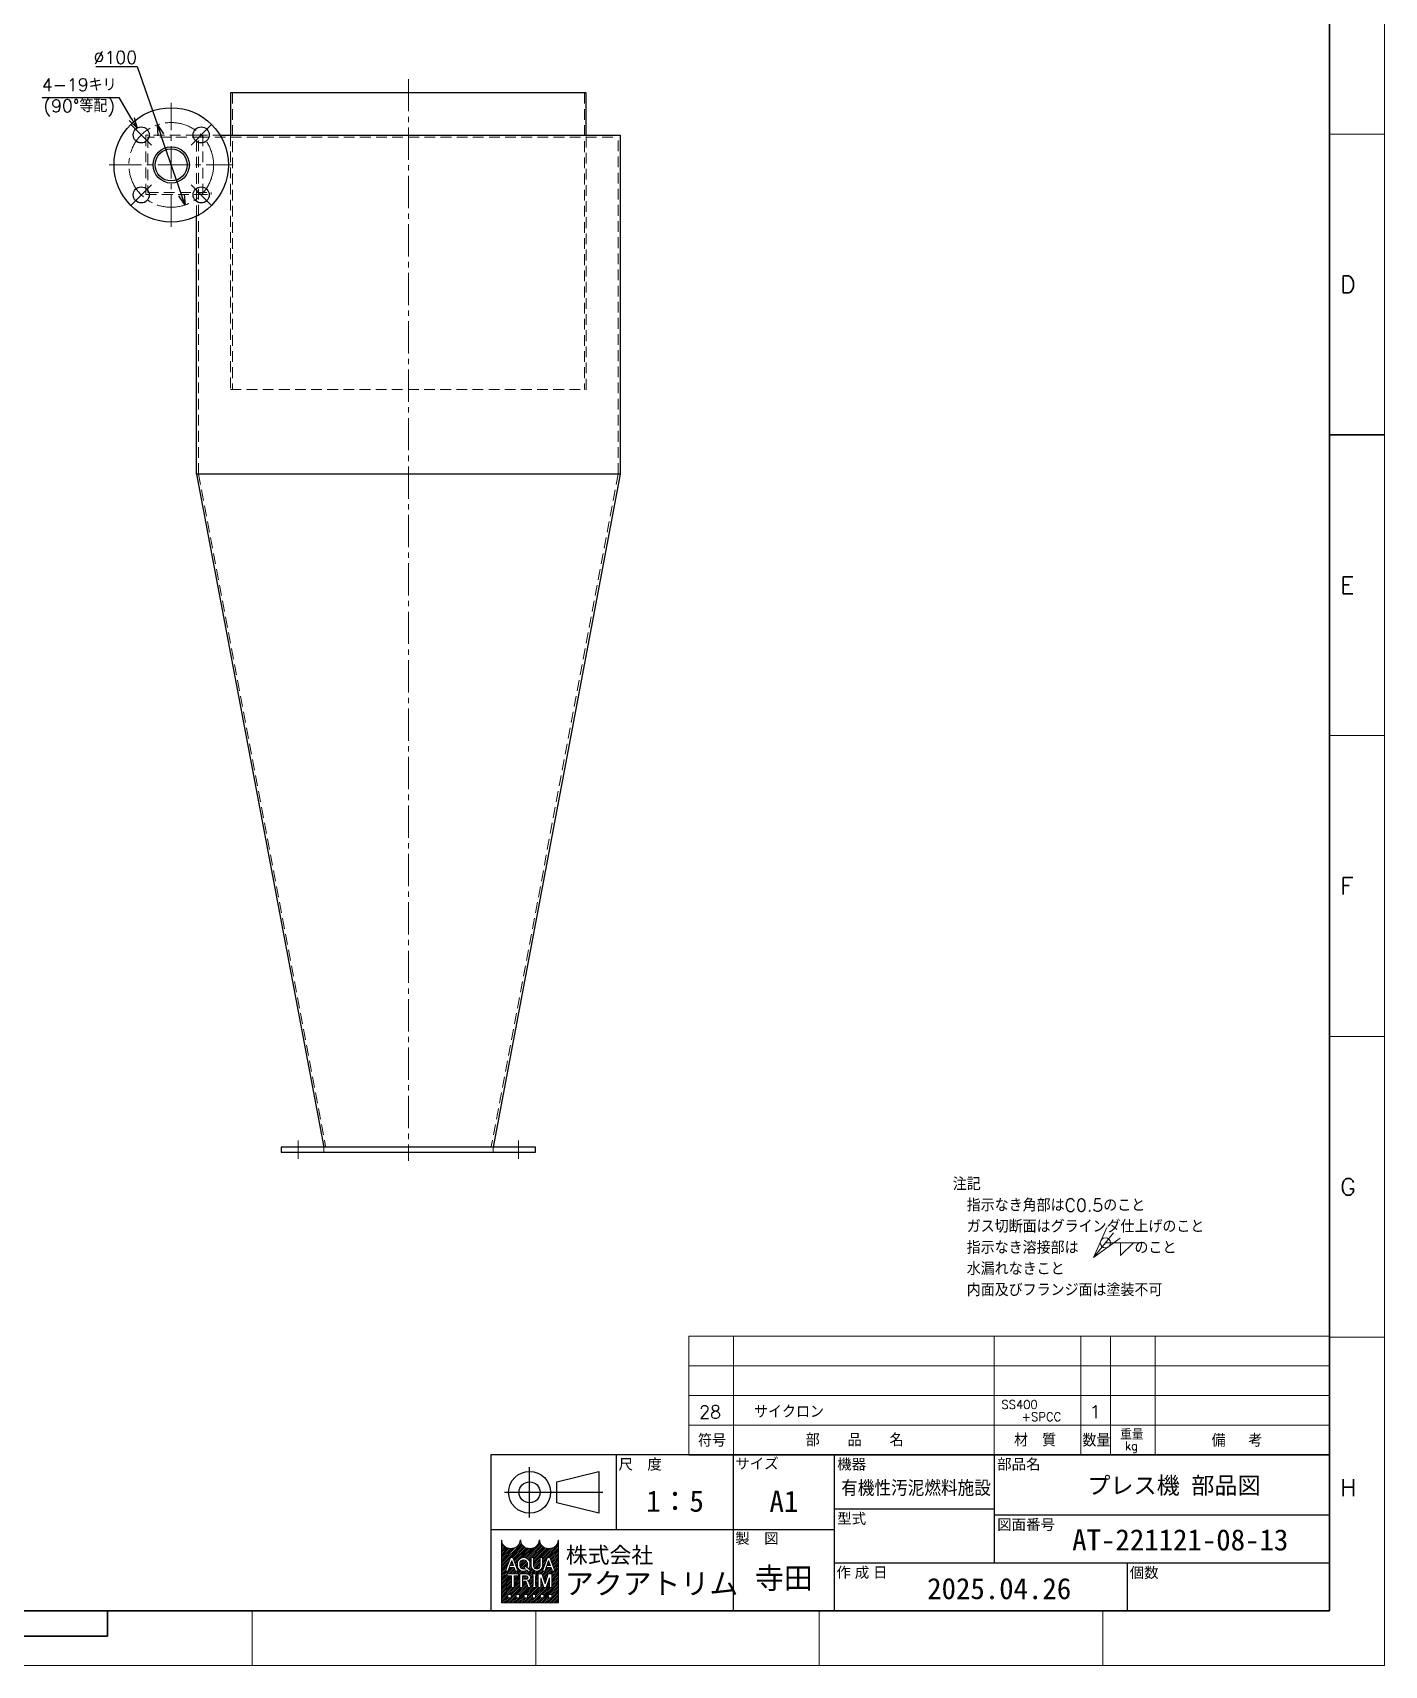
# Model space of a CAD drawing. Header units: millimetres. Extents: x 0 to 4141, y -24 to 2915.
# Drawn here: x 2545 to 4141, y 0 to 1927 of the extents above; entities that cross this region are included whole.
import ezdxf
from ezdxf.enums import TextEntityAlignment as Align

# ---------------------------------------------------------------- set-up
doc = ezdxf.new("R2010")
doc.units = ezdxf.units.MM
doc.header["$LTSCALE"] = 2
doc.header["$PDMODE"] = 99
doc.header["$PDSIZE"] = 1
doc.linetypes.add('CENTER2', pattern=[28.575, 19.05, -3.175, 3.175, -3.175])
doc.linetypes.add('HIDDEN', pattern=[9.525, 6.35, -3.175])
for name, color, linetype, lineweight in [('04_HIDDEN', 2, 'HIDDEN', 13), ('05_CENTER', 4, 'CENTER2', 13), ('07_TEXT', 3, 'Continuous', 13), ('08_DIM', 3, 'Continuous', 13), ('90_FRAME', 5, 'Continuous', 35)]:
    doc.layers.add(name, color=color, linetype=linetype, lineweight=lineweight)
doc.layers.add('91_BLANK', color=5, linetype='Continuous', lineweight=0, plot=False)
doc.styles.add('KSS_TXT', font='txt.shx', dxfattribs={"bigfont": 'extfont2.shx'})
doc.styles.add('MS_G', font='MS Gothic.ttf')
doc.styles.get("Standard").update_dxf_attribs({"font": 'txt.shx', "bigfont": 'extfont2.shx'})
doc.styles.add('表題用', font='MS PGothic.ttf')
doc.dimstyles.new('KSS_DIM', dxfattribs={"dimscale": 5, "dimtxt": 3, "dimasz": 2.5, "dimexe": 1.25, "dimexo": 0.625, "dimtad": 1, "dimdsep": 46, "dimtxsty": 'KSS_TXT', "dimblk": 'OPEN30', "dimcen": 0, "dimazin": 2, "dimtfac": 0.75, "dimtmove": 0, "dimatfit": 3, "dimldrblk": 'OPEN30', "dimfxl": 1.25, "dimtolj": 1, "dimarcsym": 0})
doc.dimstyles.new('KSS_DIM$3', dxfattribs={"dimscale": 5, "dimtxt": 3, "dimasz": 2.5, "dimexe": 1.25, "dimexo": 0.625, "dimtad": 1, "dimtih": 1, "dimtoh": 1, "dimdsep": 46, "dimtxsty": 'KSS_TXT', "dimblk": 'OPEN30', "dimcen": 0, "dimazin": 2, "dimtfac": 0.75, "dimtofl": 0, "dimtmove": 0, "dimatfit": 3, "dimldrblk": 'OPEN30', "dimfxl": 1.25, "dimtolj": 1, "dimarcsym": 0})

# ---------------------------------------------------------------- blocks, each defined once
blk = doc.blocks.new('Weld-line')
blk.add_line((0, 0), (1, 0))
blk = doc.blocks.new('Weld10-s5')
blk.add_circle((0, 0), 2)
blk = doc.blocks.new('Weld10-a1')
for p, q in [((5, 0), (0, 5)), ((0, 5), (0, 0)), ((0, 0), (5, 0))]:
    blk.add_line(p, q)
at = {"width": 0.9}
blk.add_attdef('S', text='', height=2.8, dxfattribs=at).set_placement((-2, 1), align=Align.RIGHT)
blk.add_attdef('L', (8, 1), '', height=2.8, dxfattribs=at)
blk = doc.blocks.new('_Open30')
at = {"color": 0, "linetype": 'ByBlock', "lineweight": -2}
for p, q in [((-1, 0.268), (0, 0)), ((0, 0), (-1, -0.268)), ((0, 0), (-1, 0))]:
    blk.add_line(p, q, dxfattribs=at)
blk = doc.blocks.new('A$C7D866B54_1')
at = {"color": 0}
for centre, radius in [((0, 0), 67.5), ((-35.4, 35.4), 9.5), ((35.4, 35.4), 9.5), ((0, 0), 21.4), ((0, 0), 18.9), ((-35.4, -35.4), 9.5), ((35.4, -35.4), 9.5)]:
    blk.add_circle(centre, radius, dxfattribs=at)
at = {"layer": '05_CENTER'}
for p, q in [((0, -73.1), (0, 73.1)), ((-23.4, 23.4), (-47.3, 47.3)), ((23.4, 23.4), (47.3, 47.3)), ((-73.1, 0), (73.1, 0)), ((-23.4, -23.4), (-47.3, -47.3)), ((23.4, -23.4), (47.3, -47.3))]:
    blk.add_line(p, q, dxfattribs=at)
blk.add_circle((0, 0), 50, dxfattribs=at)
blk = doc.blocks.new('*D181')
at = {"layer": '08_DIM', "color": 0, "lineweight": -2, "transparency": 16777216}
for p, q in [((2556.6, 1850.4), (2647, 1850.4)), ((2647, 1850.4), (2662.2, 1824.9))]:
    blk.add_line(p, q, dxfattribs=at)
at = {"layer": 'Defpoints', "color": 0, "transparency": 16777216}
for p in [(2668.7, 1814.2), (2678.4, 1797.9)]:
    blk.add_point(p, dxfattribs=at)
at = {"layer": '08_DIM', "color": 0, "lineweight": -2, "transparency": 16777216, "xscale": 12.5, "yscale": 12.5, "zscale": 12.5, "rotation": 300.9292616553787}
blk.add_blockref('_Open30', (2668.7, 1814.2), dxfattribs=at)
at = {"layer": '08_DIM', "color": 0, "transparency": 16777216, "insert": (2600.3, 1850.4), "char_height": 15, "attachment_point": 5, "style": 'KSS_TXT'}
blk.add_mtext('\\A1;4-19キリ\\P(90°等配)', dxfattribs=at)
blk = doc.blocks.new('*D182')
at = {"layer": '08_DIM', "color": 0, "lineweight": -2, "transparency": 16777216}
for p, q in [((2620.1, 1887), (2668.9, 1887)), ((2668.9, 1887), (2692.6, 1818)), ((2725.2, 1723.4), (2696.7, 1806.2))]:
    blk.add_line(p, q, dxfattribs=at)
at = {"layer": 'Defpoints', "color": 0, "transparency": 16777216}
for p in [(2692.6, 1818), (2725.2, 1723.4)]:
    blk.add_point(p, dxfattribs=at)
at = {"layer": '08_DIM', "color": 0, "lineweight": -2, "transparency": 16777216, "xscale": 12.5, "yscale": 12.5, "zscale": 12.5}
for p, rotation in [((2692.6, 1818), 108.9992792114228), ((2725.2, 1723.4), 288.9992792114228)]:
    blk.add_blockref('_Open30', p, dxfattribs=dict(at, rotation=rotation))
at = {"layer": '08_DIM', "color": 0, "transparency": 16777216, "insert": (2642.9, 1897.6), "char_height": 15, "attachment_point": 5, "style": 'KSS_TXT'}
blk.add_mtext('\\A1;%%C100', dxfattribs=at)
blk = doc.blocks.new('Jis_w20130906110600')
blk.add_blockref('Weld10-s5', (0, 0))
at = {"xscale": -1, "rotation": 180}
blk.add_blockref('Weld10-a1', (6, 0), dxfattribs=at)
at = {"layer": '08_DIM', "xscale": 14, "yscale": 14, "zscale": 14}
blk.add_blockref('Weld-line', (0, 0), dxfattribs=at)
at = {"style": 'KSS_TXT', "flags": 1}
blk.add_attdef('JISINFO', (0, 0), '', height=3, dxfattribs=at)
at = {"layer": '08_DIM'}
blk.add_leader([(-4.63, -5.77), (0, 0)], dimstyle='KSS_DIM', dxfattribs=at)

msp = doc.modelspace()

# ---------------------------------------------------------------- hatches: boundary and pattern name
at = {"layer": '90_FRAME', "lineweight": 5}
h = msp.add_hatch(dxfattribs=at)
h.set_pattern_fill('_USER', color=4, scale=1.5, angle=45, pattern_type=0)
h.set_pattern_definition([(45, (3e-06, 5e-07), (-1.0606602, 1.0606602), [])])
edge = h.paths.add_edge_path()
edge.add_arc((3165.98, 147.555), 0.32, 90, 180)
edge.add_ellipse((3154.773, 147.555), major_axis=(-10.887, 0), ratio=0.88235294, start_angle=360, end_angle=540, ccw=False)
edge.add_arc((3143.566, 147.555), 0.32, 3.187318, 180)
edge.add_ellipse((3132.359, 147.555), major_axis=(-10.887, 0), ratio=0.88235294, start_angle=360, end_angle=540, ccw=False)
edge.add_arc((3121.152, 147.555), 0.32, 3.187318, 180)
edge.add_ellipse((3109.945, 147.555), major_axis=(-10.887, 0), ratio=0.88235294, start_angle=360, end_angle=540, ccw=False)
edge.add_arc((3098.738, 147.555), 0.32, 3.187318, 90)
edge.add_line((3098.738, 147.876), (3098.738, 73.91))
edge.add_line((3098.738, 73.91), (3165.98, 73.91))
edge.add_line((3165.98, 73.91), (3165.98, 147.876))
h.paths.add_polyline_path([(3109.581, 127.122), (3112.236, 127.122), (3118.273, 111.189), (3118.273, 111.112), (3115.399, 111.112), (3113.896, 115.333), (3107.985, 115.333), (3108.852, 117.767), (3113.029, 117.767), (3110.909, 123.723), (3106.418, 111.112), (3103.544, 111.112), (3103.544, 111.189)], flags=16)
edge = h.paths.add_edge_path(flags=16)
edge.add_ellipse((3124.955, 120.078), major_axis=(-7.365, 0), ratio=0.95652174, start_angle=180, end_angle=360, ccw=False)
edge.add_line((3132.319, 120.078), (3132.319, 118.157))
edge.add_ellipse((3124.955, 118.157), major_axis=(-7.365, 0), ratio=0.95652174, start_angle=142.105255, end_angle=180, ccw=False)
edge.add_line((3130.766, 113.83), (3128.703, 115.53))
edge.add_ellipse((3124.955, 118.345), major_axis=(4.696, 0), ratio=0.99503582, start_angle=-37.042763, end_angle=0)
edge.add_line((3129.651, 118.345), (3129.651, 119.889))
edge.add_ellipse((3124.955, 119.889), major_axis=(4.696, 0), ratio=0.99471826, start_angle=360, end_angle=540)
edge.add_line((3120.259, 119.889), (3120.259, 118.345))
edge.add_ellipse((3124.955, 118.345), major_axis=(4.696, 0), ratio=0.99503582, start_angle=-180, end_angle=-65.757949)
edge.add_line((3126.883, 114.084), (3125.575, 115.357))
edge.add_line((3125.575, 115.357), (3126.994, 116.863))
edge.add_line((3126.994, 116.863), (3132.924, 111.976))
edge.add_line((3132.924, 111.976), (3131.071, 110.008))
edge.add_line((3131.071, 110.008), (3128.845, 112.175))
edge.add_ellipse((3124.955, 118.157), major_axis=(-7.365, 0), ratio=0.95652174, start_angle=0, end_angle=121.883625, ccw=False)
edge.add_line((3117.59, 118.157), (3117.59, 120.078))
h.paths.add_polyline_path([(3118.749, 107.91), (3118.749, 105.669), (3113.946, 105.669, 0.41421356), (3113.626, 105.349), (3113.626, 91.9), (3110.744, 91.9), (3110.744, 105.349, 0.41421356), (3110.424, 105.669), (3105.621, 105.669), (3105.621, 107.91)], flags=16)
edge = h.paths.add_edge_path(flags=16)
edge.add_line((3120.574, 107.91), (3127.939, 107.91))
edge.add_ellipse((3127.939, 103.699), major_axis=(-5.169, 0), ratio=0.8148203, start_angle=111.386975, end_angle=270, ccw=False)
edge.add_arc((3128.732, 97.991), 2.094, 22.272952, 58.553113, ccw=False)
edge.add_line((3130.669, 98.785), (3133.428, 92.028))
edge.add_line((3133.428, 92.028), (3133.428, 91.9))
edge.add_line((3133.428, 91.9), (3130.322, 91.9))
edge.add_line((3130.322, 91.9), (3127.885, 98.685))
edge.add_arc((3126.696, 98.206), 1.281, 21.928298, 90)
edge.add_line((3126.696, 99.487), (3123.552, 99.487))
edge.add_line((3123.552, 99.487), (3123.552, 101.729))
edge.add_line((3123.552, 101.729), (3128.323, 101.729))
edge.add_arc((3128.254, 103.699), 1.971, 271.997057, 448.002943)
edge.add_line((3128.323, 105.669), (3123.456, 105.669))
edge.add_line((3123.456, 105.669), (3123.456, 91.9))
edge.add_line((3123.456, 91.9), (3120.574, 91.9))
edge.add_line((3120.574, 91.9), (3120.574, 107.91))
h.paths.add_polyline_path([(3133.8, 127.122), (3136.681, 127.122), (3136.681, 118.157, 0.17503056), (3137.953, 114.487, 0.25714961), (3143.095, 114.487, 0.17503056), (3144.366, 118.157), (3144.366, 127.122), (3147.248, 127.122), (3147.248, 117.577, -0.37939124), (3141.004, 111.112), (3140.043, 111.112, -0.37939124), (3133.8, 117.577)], flags=16)
h.paths.add_polyline_path([(3135.856, 107.91), (3139.378, 107.91), (3139.378, 105.669, 0.41421356), (3139.058, 105.349), (3139.058, 94.462, 0.41421356), (3139.378, 94.142), (3139.378, 91.9), (3135.856, 91.9), (3135.856, 94.142, 0.41421356), (3136.176, 94.462), (3136.176, 105.349, 0.41421356), (3135.856, 105.669)], flags=16)
h.paths.add_polyline_path([(3142.263, 107.91), (3146.445, 107.91), (3150.268, 96.282), (3154.091, 107.91), (3158.276, 107.91), (3158.276, 91.9), (3155.394, 91.9), (3155.394, 103.107), (3151.709, 91.9), (3148.827, 91.9), (3145.142, 103.107), (3145.145, 91.9), (3142.263, 91.9)], flags=16)
h.paths.add_polyline_path([(3153.123, 127.122), (3155.778, 127.122), (3161.815, 111.189), (3161.815, 111.112), (3158.941, 111.112), (3157.438, 115.333), (3151.527, 115.333), (3152.393, 117.767), (3156.571, 117.767), (3154.45, 123.723), (3149.96, 111.112), (3147.086, 111.112), (3147.086, 111.189)], flags=16)
h.paths.add_polyline_path([(3106.423, 83.516), (3110.265, 83.516), (3110.265, 79.673), (3106.423, 79.673)], flags=16)
h.paths.add_polyline_path([(3116.029, 83.516), (3119.871, 83.516), (3119.871, 79.673), (3116.029, 79.673)], flags=16)
h.paths.add_polyline_path([(3125.635, 83.516), (3129.477, 83.516), (3129.477, 79.673), (3125.635, 79.673)], flags=16)
h.paths.add_polyline_path([(3135.241, 83.516), (3139.083, 83.516), (3139.083, 79.673), (3135.241, 79.673)], flags=16)
h.paths.add_polyline_path([(3144.847, 83.516), (3148.689, 83.516), (3148.689, 79.673), (3144.847, 79.673)], flags=16)
h.paths.add_polyline_path([(3154.453, 83.516), (3158.295, 83.516), (3158.295, 79.673), (3154.453, 79.673)], flags=16)

# ---------------------------------------------------------------- linework, layer by layer
at = {"color": 0}
for p, q in [((3198.904, 1855.714), (2778.904, 1855.714)), ((2778.904, 1855.714), (2778.904, 1805.714)), ((3198.904, 1805.714), (3198.904, 1855.714)), ((2766.621, 1805.714), (3238.904, 1805.714)), ((3238.904, 1805.714), (3238.904, 1405.714)), ((2738.904, 1405.714), (2738.904, 1710.247)), ((3238.904, 1405.714), (2738.904, 1405.714)), ((2738.904, 1405.714), (2888.904, 611.714)), ((3238.904, 1405.714), (3088.904, 611.714))]:
    msp.add_line(p, q, dxfattribs=at)
msp.add_lwpolyline([(2838.904, 605.714), (3138.904, 605.714), (3138.904, 611.714), (2838.904, 611.714)], close=True, dxfattribs=at)
at = {"layer": '04_HIDDEN'}
for p, q in [((2781.204, 1855.714), (2781.204, 1505.714)), ((3196.604, 1855.714), (3196.604, 1505.714)), ((2738.904, 1805.714), (2678.904, 1805.714)), ((2678.904, 1805.714), (2678.904, 1735.714)), ((2681.204, 1803.414), (2681.204, 1738.014)), ((2746.211, 1803.414), (2681.204, 1803.414)), ((2738.904, 1805.714), (2766.621, 1805.714)), ((2738.904, 1710.247), (2738.904, 1805.714)), ((2741.204, 1803.414), (3236.604, 1803.414)), ((2741.204, 1405.93), (2741.204, 1803.414)), ((2746.211, 1735.714), (2746.211, 1805.714)), ((2778.904, 1805.714), (2778.904, 1505.714)), ((3198.904, 1505.714), (3198.904, 1805.714)), ((3236.604, 1405.93), (3236.604, 1803.414)), ((2678.904, 1735.714), (2738.904, 1735.714)), ((2681.204, 1738.014), (2756.211, 1738.014)), ((2738.904, 1735.714), (2756.211, 1735.714)), ((2756.211, 1735.714), (2756.211, 1738.014)), ((2778.904, 1505.714), (3198.904, 1505.714)), ((2741.204, 1405.93), (2891.164, 612.141)), ((3236.604, 1405.93), (3086.644, 612.141)), ((2888.904, 611.714), (2891.164, 612.141)), ((2888.904, 605.714), (2888.904, 611.714)), ((3088.904, 611.714), (3086.644, 612.141)), ((3088.904, 605.714), (3088.904, 611.714))]:
    msp.add_line(p, q, dxfattribs=at)
at = {"layer": '05_CENTER'}
for p, q in [((2988.904, 1872.099), (2988.904, 595.32)), ((2858.904, 597.935), (2858.904, 619.281)), ((3118.904, 597.935), (3118.904, 619.281))]:
    msp.add_line(p, q, dxfattribs=at)
at = {"layer": '90_FRAME', "color": 4, "lineweight": 13}
for p, q in [((4141.004, 1807.141), (4076.195, 1807.141)), ((4141.004, 1097.169), (4076.195, 1097.169)), ((4141.004, 742.182), (4076.195, 742.182)), ((3320.087, 388.377), (4076.195, 388.377)), ((3320.088, 388.377), (3320.088, 248.377)), ((3372.588, 388.377), (3372.588, 248.377)), ((3680.54, 388.377), (3680.54, 248.377)), ((3782.76, 388.377), (3782.76, 248.377)), ((3817.76, 388.377), (3817.76, 248.377)), ((3870.26, 388.377), (3870.26, 248.377)), ((4141.004, 387.196), (4076.195, 387.196)), ((3320.087, 353.377), (4076.195, 353.377)), ((3320.087, 318.377), (4076.195, 318.377)), ((3320.087, 283.377), (4076.195, 283.377)), ((2804.546, 0), (2804.546, 64.52)), ((3139.213, 0), (3139.213, 64.52)), ((3473.88, 0), (3473.88, 64.52)), ((3808.547, 0), (3808.547, 64.52))]:
    msp.add_line(p, q, dxfattribs=at)
at = {"layer": '90_FRAME'}
for p, q in [((4141.004, 1452.155), (4076.195, 1452.155)), ((2633.748, 34.608), (2633.748, 64.52)), ((1636.676, 34.608), (2633.748, 34.608))]:
    msp.add_line(p, q, dxfattribs=at)
at = {"layer": '90_FRAME', "color": 0, "lineweight": 25}
for p, q in [((3131.982, 174.481), (3131.982, 233.881)), ((3234.695, 159.984), (3234.695, 248.377)), ((3372.588, 64.52), (3372.588, 248.377)), ((3491.73, 64.52), (3491.73, 248.377)), ((3680.54, 248.377), (3680.54, 121.091)), ((3102.282, 204.181), (3218.607, 204.181)), ((3491.73, 184.734), (3680.54, 184.734)), ((3680.54, 177.663), (4076.195, 177.663)), ((3491.73, 159.984), (3086.195, 159.984)), ((3491.73, 121.091), (4076.195, 121.091)), ((3837.409, 121.091), (3837.409, 64.52))]:
    msp.add_line(p, q, dxfattribs=at)
at = {"layer": '90_FRAME', "color": 7, "lineweight": 25}
msp.add_line((3320.088, 248.377), (4076.195, 248.377), dxfattribs=at)
at = {"layer": '90_FRAME', "color": 4, "lineweight": 5}
for p, q in [((3098.738, 73.91), (3098.738, 147.876)), ((3165.98, 147.876), (3165.98, 73.91)), ((3103.544, 111.189), (3109.581, 127.122)), ((3106.418, 111.112), (3110.909, 123.723)), ((3107.985, 115.333), (3108.852, 117.767)), ((3108.852, 117.767), (3113.029, 117.767)), ((3109.581, 127.122), (3112.236, 127.122)), ((3113.029, 117.767), (3110.909, 123.723)), ((3118.273, 111.189), (3112.236, 127.122)), ((3117.59, 120.078), (3117.59, 118.157)), ((3120.259, 119.889), (3120.259, 118.352)), ((3125.575, 115.357), (3126.994, 116.863)), ((3126.994, 116.863), (3132.924, 111.976)), ((3129.651, 119.889), (3129.651, 118.352)), ((3132.319, 120.078), (3132.319, 118.157)), ((3133.8, 117.577), (3133.8, 127.122)), ((3136.681, 127.122), (3133.8, 127.122)), ((3136.681, 118.157), (3136.681, 127.122)), ((3144.366, 118.157), (3144.366, 127.122)), ((3144.366, 127.122), (3147.248, 127.122)), ((3147.086, 111.189), (3153.123, 127.122)), ((3147.248, 117.577), (3147.248, 127.122)), ((3149.96, 111.112), (3154.45, 123.723)), ((3151.527, 115.333), (3152.393, 117.767)), ((3152.393, 117.767), (3156.571, 117.767)), ((3153.123, 127.122), (3155.778, 127.122)), ((3156.571, 117.767), (3154.45, 123.723)), ((3161.815, 111.189), (3155.778, 127.122)), ((3103.544, 111.112), (3103.544, 111.189)), ((3103.544, 111.189), (3103.544, 111.189)), ((3103.544, 111.112), (3103.544, 111.189)), ((3103.544, 111.112), (3106.418, 111.112)), ((3105.621, 107.91), (3118.749, 107.91)), ((3105.621, 107.91), (3105.621, 105.669)), ((3105.621, 105.669), (3110.424, 105.669)), ((3107.985, 115.333), (3113.896, 115.333)), ((3110.744, 91.9), (3110.744, 105.349)), ((3113.626, 91.9), (3113.626, 105.349)), ((3115.399, 111.112), (3113.896, 115.333)), ((3113.946, 105.669), (3118.749, 105.669)), ((3118.273, 111.112), (3115.399, 111.112)), ((3118.273, 111.112), (3118.273, 111.189)), ((3118.749, 107.91), (3118.749, 105.669)), ((3120.574, 107.91), (3120.574, 91.9)), ((3120.574, 107.91), (3127.939, 107.91)), ((3123.456, 91.9), (3123.456, 105.669)), ((3123.456, 105.669), (3128.323, 105.669)), ((3123.552, 99.487), (3123.552, 101.729)), ((3123.552, 101.729), (3128.323, 101.729)), ((3123.552, 99.487), (3126.696, 99.487)), ((3125.575, 115.357), (3126.883, 114.084)), ((3127.885, 98.685), (3130.322, 91.9)), ((3128.703, 115.53), (3130.766, 113.83)), ((3128.845, 112.175), (3131.071, 110.008)), ((3130.669, 98.785), (3133.428, 92.028)), ((3131.071, 110.008), (3132.924, 111.976)), ((3135.856, 107.91), (3139.378, 107.91)), ((3135.856, 107.91), (3135.856, 105.669)), ((3136.176, 94.462), (3136.176, 105.349)), ((3139.058, 94.462), (3139.058, 105.349)), ((3139.378, 107.91), (3139.378, 105.669)), ((3141.004, 111.112), (3140.043, 111.112)), ((3142.263, 107.91), (3142.263, 91.9)), ((3142.263, 107.91), (3146.445, 107.91)), ((3145.145, 91.9), (3145.142, 103.107)), ((3148.827, 91.9), (3145.142, 103.107)), ((3150.268, 96.282), (3146.445, 107.91)), ((3147.086, 111.112), (3147.086, 111.189)), ((3147.086, 111.189), (3147.086, 111.189)), ((3147.086, 111.112), (3147.086, 111.189)), ((3147.086, 111.112), (3149.96, 111.112)), ((3150.268, 96.282), (3154.091, 107.91)), ((3151.527, 115.333), (3157.438, 115.333)), ((3151.709, 91.9), (3155.394, 103.107)), ((3158.276, 107.91), (3154.091, 107.91)), ((3155.394, 103.107), (3155.394, 91.9)), ((3158.941, 111.112), (3157.438, 115.333)), ((3158.276, 91.9), (3158.276, 107.91)), ((3161.815, 111.112), (3158.941, 111.112)), ((3161.815, 111.112), (3161.815, 111.189)), ((3106.423, 83.516), (3110.265, 83.516)), ((3106.423, 83.516), (3106.423, 79.673)), ((3110.265, 79.673), (3106.423, 79.673)), ((3110.265, 83.516), (3110.265, 79.673)), ((3110.744, 91.9), (3113.626, 91.9)), ((3116.029, 83.516), (3119.871, 83.516)), ((3116.029, 83.516), (3116.029, 79.673)), ((3119.871, 79.673), (3116.029, 79.673)), ((3119.871, 83.516), (3119.871, 79.673)), ((3120.574, 91.9), (3123.456, 91.9)), ((3125.635, 83.516), (3129.477, 83.516)), ((3125.635, 83.516), (3125.635, 79.673)), ((3129.477, 79.673), (3125.635, 79.673)), ((3129.477, 83.516), (3129.477, 79.673)), ((3130.322, 91.9), (3133.428, 91.9)), ((3133.428, 92.028), (3133.428, 91.9)), ((3135.241, 83.516), (3139.083, 83.516)), ((3135.241, 83.516), (3135.241, 79.673)), ((3139.083, 79.673), (3135.241, 79.673)), ((3135.856, 91.9), (3135.856, 94.142)), ((3135.856, 91.9), (3139.378, 91.9)), ((3139.083, 83.516), (3139.083, 79.673)), ((3139.378, 91.9), (3139.378, 94.142)), ((3142.263, 91.9), (3145.145, 91.9)), ((3144.847, 83.516), (3148.689, 83.516)), ((3144.847, 83.516), (3144.847, 79.673)), ((3148.689, 79.673), (3144.847, 79.673)), ((3148.689, 83.516), (3148.689, 79.673)), ((3148.827, 91.9), (3151.709, 91.9)), ((3158.295, 83.516), (3154.453, 83.516)), ((3154.453, 83.516), (3154.453, 79.673)), ((3154.453, 79.673), (3158.295, 79.673)), ((3155.394, 91.9), (3158.276, 91.9)), ((3158.295, 83.516), (3158.295, 79.673)), ((3165.98, 73.91), (3098.738, 73.91))]:
    msp.add_line(p, q, dxfattribs=at)
at = {"layer": '90_FRAME'}
msp.add_lwpolyline([(194.23, 64.52), (4076.195, 64.52), (4076.195, 2839.789), (194.23, 2839.789)], close=True, dxfattribs=at)
at = {"layer": '90_FRAME', "color": 0, "lineweight": 25}
msp.add_lwpolyline([(3086.195, 64.52), (4076.195, 64.52), (4076.195, 248.377), (3086.195, 248.377)], close=True, dxfattribs=at)
msp.add_lwpolyline([(3164.157, 216.556), (3213.657, 228.931), (3213.657, 179.431), (3164.157, 191.806), (3164.157, 216.556)], dxfattribs=at)
for radius in [24.75, 12.375]:
    msp.add_circle((3131.982, 204.181), radius, dxfattribs=at)
at = {"layer": '90_FRAME', "color": 4, "lineweight": 5}
for centre, radius, start, end in [((3098.738, 147.555), 0.32, 0, 90), ((3121.152, 147.555), 0.32, 0, 180), ((3121.152, 147.555), 0.32, 0, 90), ((3143.566, 147.555), 0.32, 0, 180), ((3165.98, 147.555), 0.32, 90, 180), ((3140.568, 117.867), 6.775, 182.450031, 265.555257), ((3142.397, 118.082), 5.717, 179.252794, 218.964572), ((3140.479, 117.867), 6.775, 274.444743, 357.549969), ((3138.65, 118.082), 5.717, 321.035428, 0.747206), ((3110.424, 105.349), 0.32, 0, 90), ((3113.946, 105.349), 0.32, 90, 180), ((3126.696, 98.206), 1.281, 21.928298, 90), ((3128.254, 103.699), 1.971, 271.997057, 88.002943), ((3128.732, 97.991), 2.094, 22.272952, 58.553113), ((3135.856, 105.349), 0.32, 0, 90), ((3140.524, 119.156), 5.33, 241.157728, 298.842272), ((3139.378, 105.349), 0.32, 90, 180), ((3135.856, 94.462), 0.32, 270, 0), ((3139.378, 94.462), 0.32, 180, 270)]:
    msp.add_arc(centre, radius, start, end, dxfattribs=at)
for centre, major_axis, ratio, start_param, end_param in [((3109.945, 147.555), (-10.887, 0), 0.88235294, 6.28318531, 9.42477796), ((3132.359, 147.555), (-10.887, 0), 0.88235294, 6.28318531, 9.42477796), ((3154.773, 147.555), (-10.887, 0), 0.88235294, 6.28318531, 9.42477796), ((3124.955, 120.078), (-7.365, 0), 0.95652174, 3.14159265, 6.28318531), ((3124.955, 119.889), (4.696, 0), 0.99471826, 6.28318531, 9.42477796), ((3127.939, 103.699), (-5.169, 0), 0.8148203, 1.94406945, 4.71238898)]:
    msp.add_ellipse(centre, major_axis=major_axis, ratio=ratio, start_param=start_param, end_param=end_param, dxfattribs=at)
at = {"layer": '90_FRAME', "color": 4, "lineweight": 5, "extrusion": (0, 0, -1)}
for centre, major_axis, ratio, start_param, end_param in [((3124.955, 118.157), (-7.365, 0), 0.95652174, 4.15591475, 6.28318531), ((3124.955, 118.345), (4.696, 0), 0.99503582, 7.43087802, 9.42477796), ((3124.955, 118.345), (4.696, 0), 0.99503582, 6.28318531, 6.92970349), ((3124.955, 118.157), (-7.365, 0), 0.95652174, 3.14159265, 3.80298072)]:
    msp.add_ellipse(centre, major_axis=major_axis, ratio=ratio, start_param=start_param, end_param=end_param, dxfattribs=at)
at = {"layer": '91_BLANK'}
msp.add_lwpolyline([(0, 0), (4141.004, 0), (4141.004, 2914.599), (0, 2914.599)], close=True, dxfattribs=at)

# ---------------------------------------------------------------- block references
msp.add_blockref('A$C7D866B54_1', (2708.904, 1770.714))
at = {"layer": '08_DIM', "xscale": 3, "yscale": 3, "zscale": 3}
msp.add_blockref('Jis_w20130906110600', (3811.703, 498.617), dxfattribs=at)

# ---------------------------------------------------------------- texts
at = {"layer": '07_TEXT', "ltscale": 2, "insert": (3631.528, 575.607), "char_height": 15, "attachment_point": 1}
msp.add_mtext_dynamic_manual_height_columns('注記\\P\u3000指示なき角部はC0.5のこと\\P\u3000ガス切断面はグラインダ仕上げのこと\\P\u3000指示なき溶接部は\u3000\u3000\u3000\u3000のこと\\P\u3000水漏れなきこと\\P\u3000内面及びフランジ面は塗装不可', width=343.27834, gutter_width=15, heights=[141.87], dxfattribs=at)
at = {"layer": '90_FRAME', "color": 0, "lineweight": 13, "style": 'KSS_TXT'}
for s, p in [('D', (4089.078, 1629.648)), ('E', (4089.078, 1274.662)), ('F', (4089.078, 919.675)), ('G', (4089.078, 564.689)), ('H', (4089.078, 209.703))]:
    msp.add_text(s, height=20, dxfattribs=at).set_placement(p, align=Align.MIDDLE_LEFT)
at = {"layer": '90_FRAME', "color": 3, "lineweight": 13}
for s, height, p in [('SS400', 10, (3688.962, 302.81)), ('サイクロン', 15, (3396.972, 291.875)), ('+SPCC', 10, (3712.79, 288.313)), ('符号', 15, (3330.777, 257.909)), ('部\u3000\u3000品\u3000\u3000名', 15, (3457.939, 258.454)), ('材\u3000質', 15, (3703.882, 258.274)), ('数量', 15, (3784.599, 258.161)), ('重量', 12.5, (3829.194, 266.341)), ('備  考', 15, (3937.163, 257.909)), ('kg', 10, (3834.719, 254.11))]:
    msp.add_text(s, height=height, dxfattribs=at).set_placement(p)
for s, p in [('28', (3345.05, 298.989)), ('1', (3799.582, 299.24))]:
    msp.add_text(s, height=15, dxfattribs=at).set_placement(p, align=Align.MIDDLE_CENTER)
at = {"layer": '90_FRAME', "color": 0, "style": '表題用'}
for s, p in [('尺\u3000度', (3236.937, 237.306)), ('サイズ', (3374.83, 238.238)), ('機器', (3495.128, 237.512)), ('部品名', (3683.938, 237.512)), ('型式', (3495.128, 173.245)), ('図面番号', (3683.938, 166.173)), ('製\u3000図', (3374.83, 149.845)), ('作 成 日', (3494.266, 109.752)), ('個数', (3840.378, 109.406))]:
    msp.add_text(s, height=12.5, dxfattribs=at).set_placement(p, align=Align.MIDDLE_LEFT)
at = {"layer": '90_FRAME', "color": 0, "style": 'MS_G', "width": 0.9}
msp.add_text('有機性汚泥燃料施設', height=16, dxfattribs=at).set_placement((3588.141, 201.605), align=Align.CENTER)
at = {"layer": '90_FRAME', "color": 0, "style": 'MS_G'}
msp.add_text('プレス機 部品図', height=20, dxfattribs=at).set_placement((3892.624, 202.323), align=Align.CENTER)
msp.add_text('A1', height=25, dxfattribs=at).set_placement((3432.159, 193.573), align=Align.MIDDLE)
for s, p in [('AT-221121-08-13', (3772.514, 135.643)), ('2025.04.26', (3601.319, 78.099))]:
    msp.add_text(s, height=25, dxfattribs=at).set_placement(p)
at = {"layer": '90_FRAME', "color": 4, "style": 'MS_G'}
msp.add_text('株式会社', height=18.9019, dxfattribs=at).set_placement((3226.278, 130.141), align=Align.MIDDLE_CENTER)
msp.add_text('アクアトリム', height=25, dxfattribs=at).set_placement((3173.671, 83.976))
at = {"layer": '90_FRAME', "color": 0, "style": 'MS_G'}
for tag, p in [('1：5', (3303.641, 193.573)), ('寺田', (3432.159, 103.413))]:
    msp.add_attdef(tag, text='', height=25, dxfattribs=at).set_placement(p, align=Align.MIDDLE)

# ---------------------------------------------------------------- dimensions: what is measured, and where the dimension line sits
at = {"layer": '08_DIM'}
dim = msp.add_diameter_dim_2p(p1=(2725.182, 1723.438), p2=(2692.626, 1817.99), dimstyle='KSS_DIM$3', override={"dimpost": '%%C<>', "dimtix": 1, "dimatfit": 2}, dxfattribs=at)
dim.commit()
dim.dimension.update_dxf_attribs({"geometry": '*D182', "text_midpoint": (2642.929, 1886.998), "dimtype": 163})
dim = msp.add_diameter_dim_2p(p1=(2678.431, 1797.921), p2=(2668.666, 1814.219), text='4-<>', dimstyle='KSS_DIM$3', override={"dimpost": '<>キリ\\X(90°等配)'}, dxfattribs=at)
dim.commit()
dim.dimension.update_dxf_attribs({"geometry": '*D181', "text_midpoint": (2600.254, 1850.365), "dimtype": 163})

doc.saveas('drawing.dxf')
